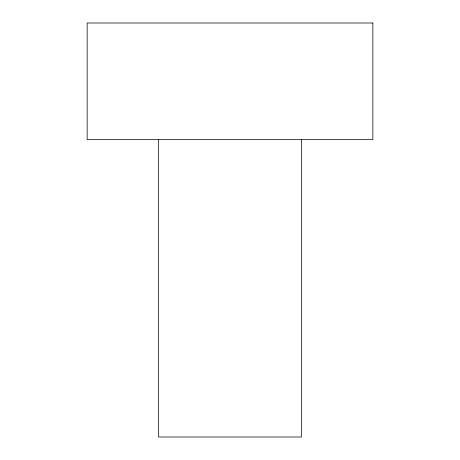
<?xml version="1.0" encoding="UTF-8"?>
<svg xmlns="http://www.w3.org/2000/svg" width="460" height="460" viewBox="0 0 460 460"><rect width="100%" height="100%" fill="white"/><g stroke="black" fill="none" stroke-linecap="round" stroke-linejoin="round"><path stroke-width="0.69" d="M301.432 139.621L301.432 437L158.568 437L158.568 139.621M372.859 23L87.141 23L87.141 139.621L372.859 139.621L372.859 23"/></g></svg>
